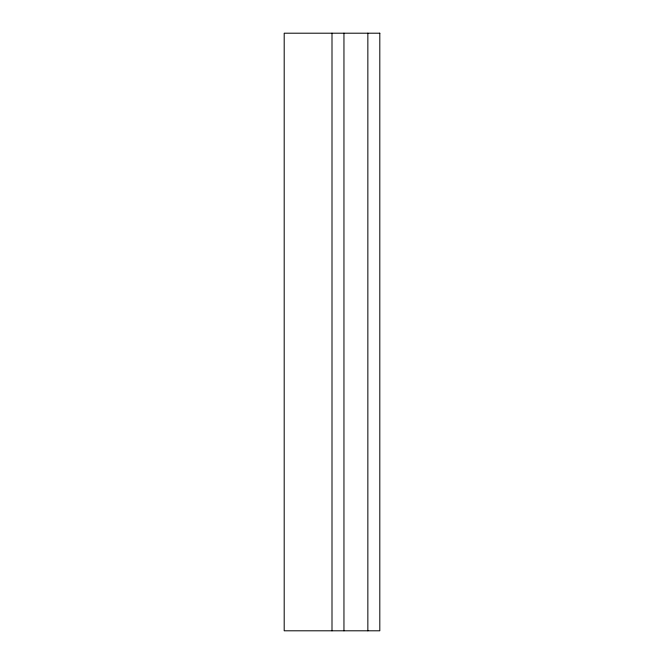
<?xml version="1.0" encoding="UTF-8"?>
<svg xmlns="http://www.w3.org/2000/svg" width="664" height="664" viewBox="0 0 664 664"><rect width="100%" height="100%" fill="white"/><g stroke="black" fill="none" stroke-linecap="round" stroke-linejoin="round"><path stroke-width="1" d="M367.856 33.2L367.856 630.8M343.952 33.2L343.952 630.8M332 33.2L332 630.8M379.808 33.2L284.192 33.2L284.192 630.8L379.808 630.8L379.808 33.2"/></g></svg>
